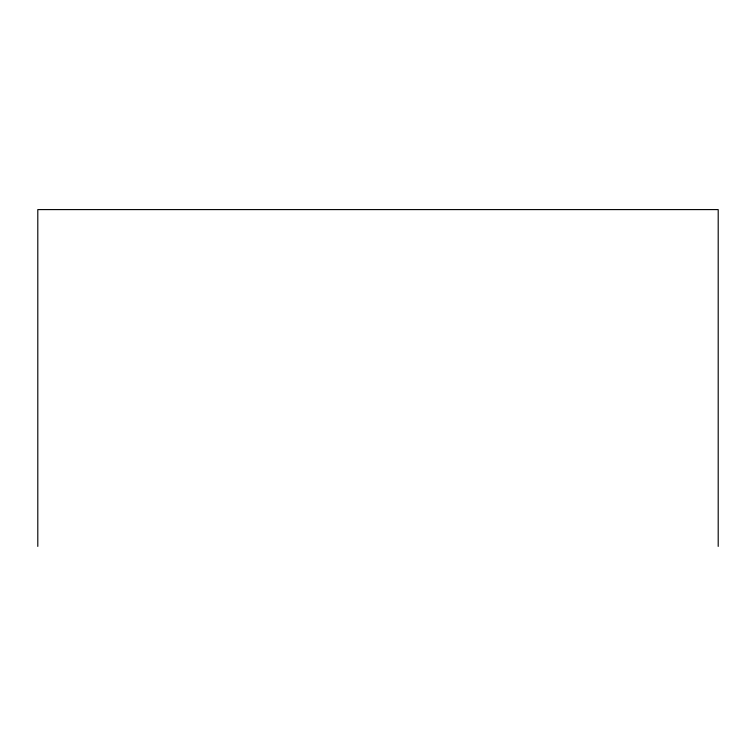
<?xml version="1.0" encoding="UTF-8"?>
<svg xmlns="http://www.w3.org/2000/svg" width="756" height="756" viewBox="0 0 756 756"><rect width="100%" height="100%" fill="white"/><g stroke="black" fill="none" stroke-linecap="round" stroke-linejoin="round"><path stroke-width="1.13" d="M718.2 546.408L718.2 209.592L37.8 209.592L37.8 546.408"/></g></svg>
